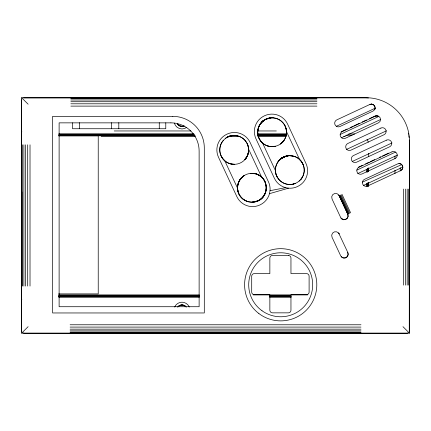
<?xml version="1.0" encoding="UTF-8"?>
<svg xmlns="http://www.w3.org/2000/svg" width="431" height="431" viewBox="0 0 431 431"><rect width="100%" height="100%" fill="white"/><g stroke="black" fill="none" stroke-linecap="round" stroke-linejoin="round"><path stroke-width="0.65" d="M264.014 179.899C266.547 183.805 266.999 188.891 265.275 193.207A14.438 14.438 0 0 1 238.822 193.858L237.89 191.202L237.535 186.984L237.583 189.107M237.486 188.417L237.939 184.274L237.589 186.278M237.6 186.187L238.839 181.688L238.192 183.369M374.738 109.382C376.344 106.462 372.82 102.885 369.884 104.447L336.816 119.866A3.674 3.674 0 0 0 335.038 124.748A3.674 3.674 0 0 0 339.924 126.525L372.987 111.106A3.674 3.674 0 0 0 371.581 104.103L371.527 104.103M21.642 99.798L21.642 331.32M409.267 331.32L409.358 142.472A44.619 44.619 0 0 0 409.288 139.973M258.293 136.374L257.738 133.642L257.932 129.569M269.51 193.659L270.032 190.691A17.315 17.315 0 0 0 268.475 181.86L250.109 142.472A17.315 17.315 0 0 0 227.099 134.1L226.862 134.213A17.315 17.315 0 0 0 218.485 157.223L236.851 196.611A17.315 17.315 0 0 0 259.861 204.984L260.103 204.87A17.315 17.315 0 0 0 269.51 193.659L288.538 188.169A17.315 17.315 0 0 0 297.368 186.612L297.611 186.499A17.315 17.315 0 0 0 305.983 163.494L287.617 124.101A17.315 17.315 0 0 0 264.607 115.729L264.365 115.842A17.315 17.315 0 0 0 255.992 138.852L274.358 178.24A17.315 17.315 0 0 0 285.57 187.647L288.538 188.169M257.733 130.932L258.239 128.266L259.634 124.985M21.733 132.01L21.809 131.622M248.423 152.332C247.997 154.907 246.715 157.708 245.002 159.384A14.438 14.438 0 0 0 247.653 144.536A14.438 14.438 0 0 0 223.991 139.73A14.438 14.438 0 0 0 229.028 163.349A14.438 14.438 0 0 0 248.671 149.304L248.272 146.465L247.324 143.771M238.214 183.294L240.218 179.323L239.367 180.659M239.404 180.594C240.967 178.062 241.559 177.594 244.178 175.573L241.209 178.068A14.406 14.406 0 0 0 253.239 202.064C271.546 200.862 269.574 172.567 251.661 173.316A14.406 14.406 0 0 1 265.544 192.415C263.982 197.226 259.699 200.889 254.78 201.929M265.544 192.415L262.791 197.177A14.406 14.406 0 0 1 257.032 201.191L252.421 202.117L256.908 201.304M258.794 126.687C260.222 123.293 262.948 120.464 266.336 119.004C283.76 114.926 261.622 119.042 261.752 122.183A14.438 14.438 0 0 0 260.432 123.783L262.247 121.693L264.44 120.001L266.934 118.811A14.406 14.406 0 0 1 280.506 143.949A14.438 14.438 0 0 0 282.574 142.182L282.957 141.761M263.907 195.755L264.817 194.171M304.13 172.082A14.406 14.406 0 0 1 300.73 179.528L302.33 177.286M228.08 136.837L231.075 135.803L233.844 135.458L229.578 136.228L227.099 137.344L229.578 136.228L232.234 135.636A14.406 14.406 0 0 1 244.641 159.772L246.57 157.256M262.791 197.177C265.539 193.972 266.87 189.419 266.105 185.168M284.271 139.94L282.574 142.182L280.506 143.949M239.701 180.05L241.209 178.068M277.532 162.455C279.724 159.066 283.28 156.555 287.278 155.882M246.306 157.622L244.641 159.772A14.46 14.46 0 0 0 245.002 159.384M260.712 123.379L263.055 120.971L265.022 119.656L261.752 122.183M262.808 197.22L262.134 197.953M279.121 160.359L282.957 157.374L287.59 155.844L283.614 157.013L280.161 159.249A14.438 14.438 0 0 1 286.276 156.092L283.614 157.013L281.211 158.479L285.581 156.313A14.406 14.406 0 0 1 286.012 156.189L286.276 156.092L282.639 157.606M299.066 181.155L300.967 179.221M21.642 333.147L21.642 97.735L366.14 97.735A43.31 43.31 0 0 1 409.45 141.045L409.45 333.147L21.642 333.147L28.123 326.666M263.061 120.987L261.369 122.63A14.406 14.406 0 0 0 272.575 146.664L269.865 146.502M279.159 160.434L281.842 158.107L281.211 158.479M178.095 306.651C180.034 304.437 183.735 304.405 185.756 306.527M178.202 306.527C180.223 304.399 183.902 304.453 185.858 306.635M400.717 170.579A3.674 3.674 0 0 0 402.495 165.693A3.674 3.674 0 0 0 397.614 163.915L364.545 179.334A3.674 3.674 0 0 0 362.773 184.22A3.674 3.674 0 0 0 367.654 185.998L400.717 170.579C404.343 169.114 402.84 163.144 398.95 163.581M283.119 157.342L283.032 157.385A14.406 14.406 0 0 0 281.917 158.053L280.942 158.759L284.821 156.577M336.401 126.299L375.078 108.262M374.868 109.081L375.353 108.854M341.11 131.838L347.16 129.02M350.182 127.608L352.601 126.477M353.813 125.917L359.26 123.374M362.282 121.962L366.522 119.99M369.545 118.579L375.595 115.756M375.353 116.171L342.284 131.59A3.674 3.674 0 0 0 340.506 136.476A3.674 3.674 0 0 0 345.393 138.254L378.456 122.835A3.674 3.674 0 0 0 376.263 115.885L375.353 116.171L377.147 115.837L378.881 116.408L340.194 134.45M341.487 137.748L380.578 119.516M346.443 149.465L386.478 130.798M352.154 161.523L392.021 142.93M358.35 167.228L362.584 165.251M365.601 163.845L369.232 162.153M370.439 161.587L374.668 159.615M379.506 157.363L380.713 156.798M382.529 155.952L388.573 153.134M356.836 170.126L395.518 152.084M357.655 173.634L397.468 155.068M363.581 185.384L402.516 167.228L402.796 167.821M362.471 182.103L401.714 164.599M258.476 200.55L253.239 202.064M369.884 104.447L371.581 104.103L370.962 104.13M183.013 126.331L184.026 126.003M229.233 136.352L231.506 135.717M293.145 184.139L295.499 183.326A14.406 14.406 0 0 1 279.983 159.589M275.662 146.222L270.102 146.535L267.441 145.888M285.581 156.313L285.209 156.405L287.59 155.844M286.944 155.947L286.394 156.065L289.158 155.677A14.438 14.438 0 0 1 302.982 175.934A14.438 14.438 0 0 1 278.695 179.35A14.438 14.438 0 0 1 286.394 156.065L286.61 156.017M270.032 190.691L285.57 187.647M286.394 156.065L289.686 155.666L295.084 156.642M292.234 184.328L290.392 184.522M23.495 97.939L364.739 97.853A44.619 44.619 0 0 1 368.489 98.009M183.11 126.315L179.738 125.938L177.335 123.632A5.247 5.247 0 0 0 184.199 125.949M288.048 155.769L289.158 155.677M376.263 115.885L377.147 115.837M288.824 155.693L289.6 155.666A14.406 14.406 0 0 1 304.194 171.554M228.635 163.23L231.231 164.006L234.631 164.313A14.406 14.406 0 0 1 223.425 140.28M250.179 173.429L255.653 173.817M70.856 97.95L316.925 97.95M70.856 98.721L316.925 98.721M70.856 99.997L316.925 99.997M70.856 101.721L316.925 101.721M70.856 103.796L316.925 103.796M70.856 106.112L316.925 106.112M114.231 130.959L190.911 130.959M257.501 130.959L276.336 130.959M58.735 133.982L193.934 133.982M257.641 133.998L286.599 133.998M348.641 133.982L354.697 133.982M58.982 134.133L193.664 134.133M257.641 134.133L286.599 134.133M58.982 134.397L194.338 134.397M257.641 134.397L286.599 134.397M64.531 134.774L186.558 134.774M257.684 134.774L286.48 134.774M58.95 135.242L194.726 135.242M257.905 135.242L286.136 135.242M345.958 135.242L352.008 135.242M58.902 135.781L195.265 135.781M230.224 135.781L237.616 135.781M257.786 135.781L286.696 135.781M58.632 135.83L98.23 135.83L98.23 293.894L58.632 293.894M101.14 136.358L195.265 136.358M228.877 136.358L238.963 136.358M257.786 136.358L286.022 136.358M343.841 136.358L345.183 136.358M58.713 294.901L199.337 294.901M253.159 294.901L307.659 294.901M58.713 295.467L199.337 295.467M269.31 295.467L290.839 295.467M58.713 295.973L199.337 295.973M269.31 295.973L290.839 295.973M58.713 296.399L199.337 296.399M269.31 296.399L290.839 296.399M58.713 296.717L199.337 296.717M269.31 296.717L290.839 296.717M58.659 296.916L199.548 296.916M269.429 296.916L290.93 296.916M58.729 296.986L199.267 296.986M269.876 296.986L291.394 296.986M70.118 324.775L360.973 324.775M70.118 327.086L360.973 327.086M70.118 329.16L360.973 329.16M70.118 330.884L360.973 330.884M70.118 332.166L360.973 332.166M70.118 332.931L360.973 332.931M100.687 333.007L253.708 333.007M180.939 126.321L178.994 125.496L177.577 124.026M248.622 201.816C242.362 200.377 237.519 194.473 237.476 188.029L224.766 160.774L222.703 158.56L221.157 155.974M22.865 332.915L24.174 333.265L406.735 333.265A2.624 2.624 0 0 0 408.044 332.915M256.671 174.119C260.68 175.579 263.95 178.795 265.458 182.787M339.181 195.663L338.831 195.06A3.938 3.938 0 0 0 332.042 198.993L340.695 217.547A3.938 3.938 0 0 0 340.948 218.005L342.408 219.26M284.837 125.399L286.049 128.449L286.545 131.724L299.588 159.508M402.969 326.666L409.45 333.147M28.123 104.216L21.642 97.735M299.437 159.373L301.641 161.873L303.203 164.787M248.671 149.304L261.628 177.082L262.91 178.412M338.744 233.252L347.833 252.507A3.938 3.938 0 0 1 345.931 257.738A3.938 3.938 0 0 1 340.695 255.836L332.042 237.282A3.938 3.938 0 0 1 338.534 232.977L339.181 233.952M338.917 195.205L347.833 214.218A3.938 3.938 0 0 1 341.578 218.765M258.713 137.581L260.313 140.538L262.576 143.065L275.344 170.444L275.829 173.822L277.079 176.969M342.004 194.349L350.656 212.903M341.083 194.78L349.735 213.334M340.296 195.146L348.948 213.701M339.693 195.426L348.345 213.981M339.31 195.604L347.962 214.159M238.295 192.382L238.822 193.858M238.203 192.113L237.659 189.721L237.89 191.202M21.809 299.497L21.733 299.109M275.344 170.444L275.355 170.735M408.464 189.069L408.464 285.123M407.187 189.069L407.187 285.123M405.463 189.069L405.463 285.123M403.389 189.069L403.389 285.123M400.221 167.54L400.221 170.908M394.974 156.065L394.974 158.748M394.974 170.164L394.974 173.521M368.726 153.377L368.726 156.728M368.656 168.025L368.656 171.382M368.726 182.232L368.656 186.144M368.457 168.042L368.457 171.403M368.457 182.836L368.457 186.197M368.133 168.042L368.133 171.403M368.133 182.836L368.133 186.197M367.708 168.715L367.708 172.077M367.708 182.836L367.708 186.197M367.201 168.715L367.201 172.077M367.201 183.504L367.201 186.197M366.641 169.388L366.641 172.077M366.641 183.504L366.641 186.197M165.779 122.83L165.779 128.734L72.548 128.734L72.548 122.83M159.271 122.69L159.271 128.734M118.8 122.69L118.8 128.734M111.581 122.69L111.581 128.734M79.428 122.69L79.428 128.734M30.019 144.816L30.019 286.065M27.703 144.816L27.703 286.065M25.628 144.816L25.628 286.065M23.904 144.816L23.904 286.065M22.627 144.816L22.627 286.065M21.857 191.897L21.857 286.065M174.706 307.044A7.877 7.877 0 0 1 189.252 307.044M177.68 307.163A5.247 5.247 0 0 1 186.278 307.163M186.774 127.323A7.877 7.877 0 0 1 174.372 123.115M408.372 133.152A44.619 44.619 0 0 1 408.615 134.38M408.825 135.614A44.619 44.619 0 0 1 409.078 137.478M366.986 139.288A11.341 11.341 0 0 1 368.284 142.182M225.208 138.507A14.438 14.438 0 0 1 229.879 136.024M230.515 135.84A14.438 14.438 0 0 1 231.819 135.555M340.948 218.005A3.938 3.938 0 0 0 347.731 214.072L339.078 195.518A3.938 3.938 0 0 0 338.831 195.06M338.534 232.977A3.938 3.938 0 0 1 339.078 233.839M347.731 252.394A3.938 3.938 0 0 1 341.239 256.693M262.522 121.429A14.438 14.438 0 0 1 269.585 117.938M261.773 198.298A5.253 1.902 -40.7 0 1 260.863 199.079M237.476 188.029A14.438 14.438 0 0 1 261.628 177.082M380.896 128.066L347.833 143.485A3.674 3.674 0 0 0 346.055 148.372A3.674 3.674 0 0 0 350.936 150.144L384.005 134.725A3.674 3.674 0 0 0 385.783 129.844A3.674 3.674 0 0 0 380.896 128.066M386.521 140.129L353.452 155.548A3.674 3.674 0 0 0 351.68 160.429A3.674 3.674 0 0 0 356.561 162.207L389.629 146.788A3.674 3.674 0 0 0 391.402 141.907A3.674 3.674 0 0 0 386.521 140.129M391.989 151.857L358.926 167.276A3.674 3.674 0 0 0 357.148 172.158A3.674 3.674 0 0 0 362.029 173.935L395.098 158.516A3.674 3.674 0 0 0 396.87 153.635A3.674 3.674 0 0 0 391.989 151.857M172.804 116.365L52.593 116.365L52.593 312.96L204.305 312.96L204.305 147.86A31.495 31.495 0 0 0 172.804 116.365M170.918 122.857L59.117 122.857L59.117 306.721L199.127 306.721L199.127 151.06A28.204 28.204 0 0 0 170.918 122.857M288.328 255.443L272.478 255.443A2.624 2.624 0 0 0 269.854 258.067L269.854 273.593L254.328 273.593A2.624 2.624 0 0 0 251.704 276.217L251.704 292.073A2.624 2.624 0 0 0 254.328 294.696L269.854 294.696L269.854 310.223A2.624 2.624 0 0 0 272.478 312.847L288.328 312.847A2.624 2.624 0 0 0 290.957 310.223L290.957 294.696L306.479 294.696A2.624 2.624 0 0 0 309.108 292.073L309.108 276.217A2.624 2.624 0 0 0 306.479 273.593L290.957 273.593L290.957 258.067A2.624 2.624 0 0 0 288.328 255.443M262.005 310.74A31.996 31.996 0 0 0 312.534 287.978A31.996 31.996 0 0 0 267.554 255.605A31.996 31.996 0 0 0 262.005 310.74M263.196 143.577A14.438 14.438 0 0 0 286.41 134.278A14.438 14.438 0 0 0 266.751 118.827A14.438 14.438 0 0 0 263.196 143.577M258.869 313.531A36.102 36.102 0 0 0 316.516 289.298A36.102 36.102 0 0 0 266.708 251.494A36.102 36.102 0 0 0 258.869 313.531"/></g></svg>
